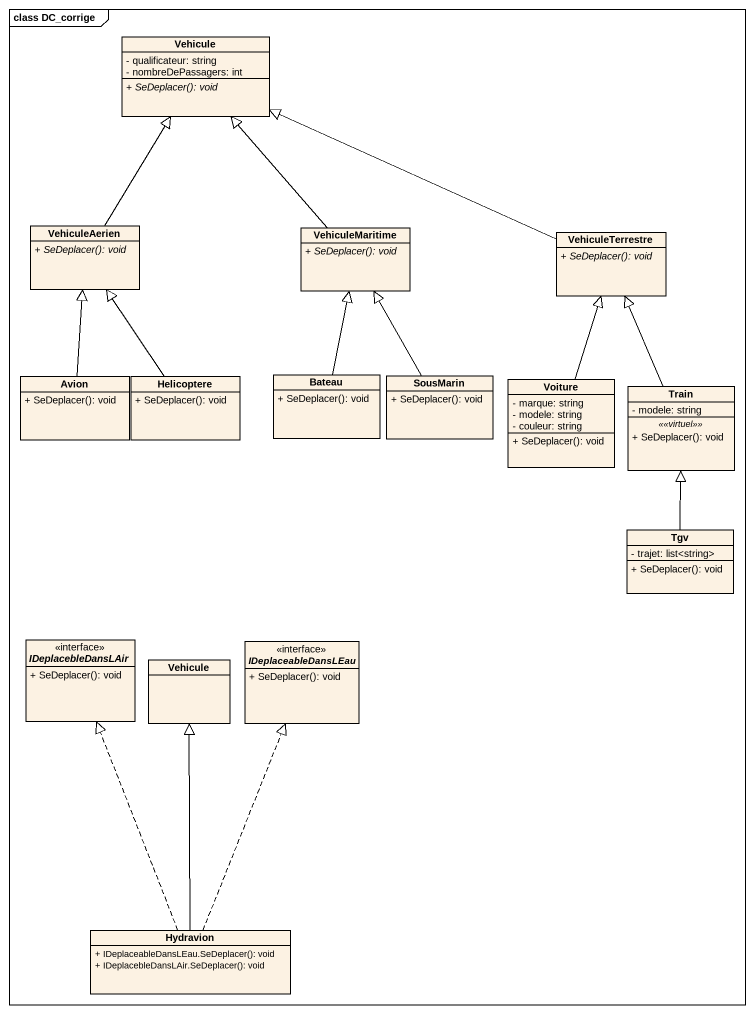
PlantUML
@startuml
mainframe class DC_corrige
hide circle
hide empty members
skinparam classAttributeIconSize 0
class Vehicule {
  - qualificateur: string
  - nombreDePassagers: int
  {abstract} + SeDeplacer(): void
}
class VehiculeAerien {
  {abstract} + SeDeplacer(): void
}
class VehiculeMaritime {
  {abstract} + SeDeplacer(): void
}
class VehiculeTerrestre {
  {abstract} + SeDeplacer(): void
}
class Avion {
  + SeDeplacer(): void
}
class Helicoptere {
  + SeDeplacer(): void
}
class Bateau {
  + SeDeplacer(): void
}
class SousMarin {
  + SeDeplacer(): void
}
class Voiture {
  - marque: string
  - modele: string
  - couleur: string
  + SeDeplacer(): void
}
class Train {
  - modele: string
  .. <<<<virtuel>>>> ..
  + SeDeplacer(): void
}
class Tgv {
  - trajet: list<string>
  + SeDeplacer(): void
}
interface IDeplacebleDansLAir <<interface>> {
  + SeDeplacer(): void
}
interface IDeplaceableDansLEau <<interface>> {
  + SeDeplacer(): void
}
class "Vehicule" as Vehicule_2
class Hydravion {
  + IDeplaceableDansLEau.SeDeplacer(): void
  + IDeplacebleDansLAir.SeDeplacer(): void
}
VehiculeAerien -up-|> Vehicule
VehiculeMaritime -up-|> Vehicule
VehiculeTerrestre -left-|> Vehicule
Avion -up-|> VehiculeAerien
Helicoptere -up-|> VehiculeAerien
Bateau -up-|> VehiculeMaritime
SousMarin -up-|> VehiculeMaritime
Voiture -up-|> VehiculeTerrestre
Train -up-|> VehiculeTerrestre
Tgv -up-|> Train
Hydravion .up.|> IDeplacebleDansLAir
Hydravion .up.|> IDeplaceableDansLEau
Hydravion -up-|> Vehicule_2
@enduml
